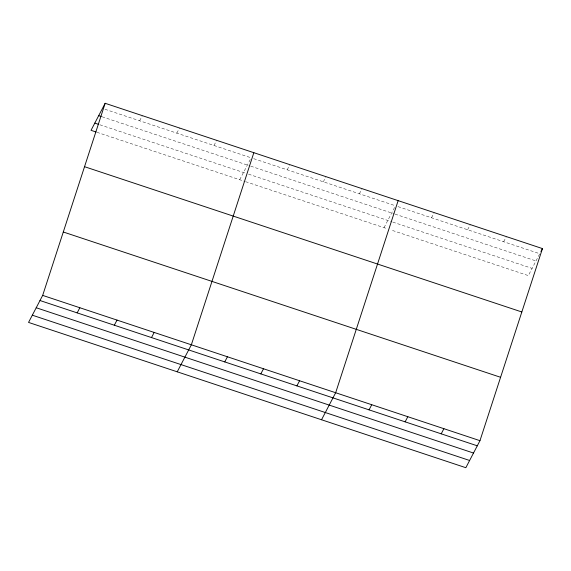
<?xml version="1.0" encoding="UTF-8"?>
<svg xmlns="http://www.w3.org/2000/svg" width="571" height="571" viewBox="0 0 571 571"><rect width="100%" height="100%" fill="white"/><g stroke="black" fill="none" stroke-linecap="round" stroke-linejoin="round"><path stroke-width="0.43" stroke-dasharray="2.85 2.14" d="M139.645 120.781L142.329 115.649M176.81 133.136L179.501 127.997M213.982 145.484L216.666 140.345M239.713 179.722L250.398 159.273M287.227 169.815L289.911 164.684M323.307 181.806L325.991 176.667M359.38 193.79L362.064 188.651M384.019 227.665L394.704 207.223M431.533 217.765L434.217 212.626M467.613 229.749L470.297 224.61M503.686 241.74L506.37 236.601M105.007 109.275L251.154 157.832M253.667 158.667L394.618 205.496M397.973 206.616L539.766 253.724L528.325 275.607L390.728 229.892M102.073 116.777L249.891 165.89M250.733 166.168L394.197 213.84M395.039 214.118L535.991 260.947M99.875 124.785L245.166 173.056M248.521 174.169L391.984 221.834M392.827 222.112L532.101 268.384M96.942 132.286L244.745 181.392M245.58 181.671L387.374 228.778"/><path stroke-width="0.86" d="M42.675 295.393L105.157 103.294L542.45 248.585L479.968 440.676L465.843 467.706L28.55 322.415L42.675 295.393L479.968 440.676M253.838 152.693L191.356 344.791L177.231 371.814M398.144 200.642L335.662 392.734L321.537 419.756M105.157 103.294L91.032 130.324L96.099 132.001M77.164 312.879L79.847 307.74M114.328 325.227L117.019 320.088M151.501 337.575L154.184 332.436M224.746 361.914L227.436 356.775M260.826 373.898L263.509 368.759M296.899 385.882L299.589 380.75M369.052 409.857L371.742 404.718M405.132 421.841L407.815 416.709M441.205 433.832L443.895 428.693M540.915 251.518L542.45 248.585M98.697 115.656L101.231 116.498M94.807 123.1L98.183 124.221M84.537 166.689L521.83 311.98M63.295 231.997L500.589 377.288M39.991 300.524L477.285 445.815M36.216 307.748L473.509 453.039M32.326 315.192L469.619 460.483"/></g></svg>
